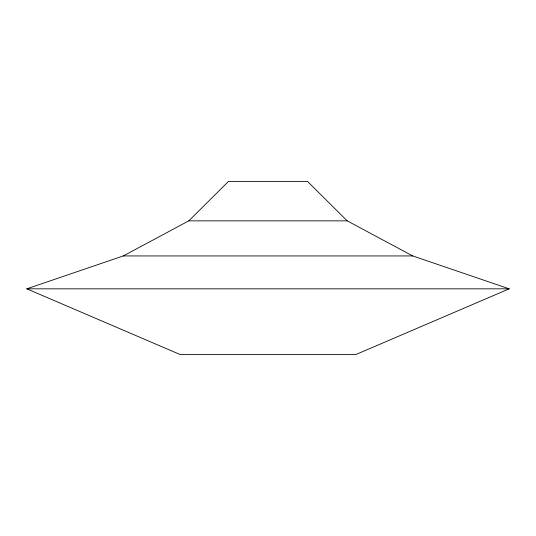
<?xml version="1.0" encoding="UTF-8"?>
<svg xmlns="http://www.w3.org/2000/svg" width="536" height="536" viewBox="0 0 536 536"><rect width="100%" height="100%" fill="white"/><g stroke="black" fill="none" stroke-linecap="round" stroke-linejoin="round"><path stroke-width="0.8" d="M188.786 220.859L228.53 181.389L307.47 181.389L347.214 220.859L412.72 255.94L509.2 288.83L355.71 354.611L180.29 354.611L26.8 288.83L123.28 255.94L188.786 220.859L347.214 220.859M123.28 255.94L412.72 255.94M26.8 288.83L509.2 288.83"/></g></svg>
